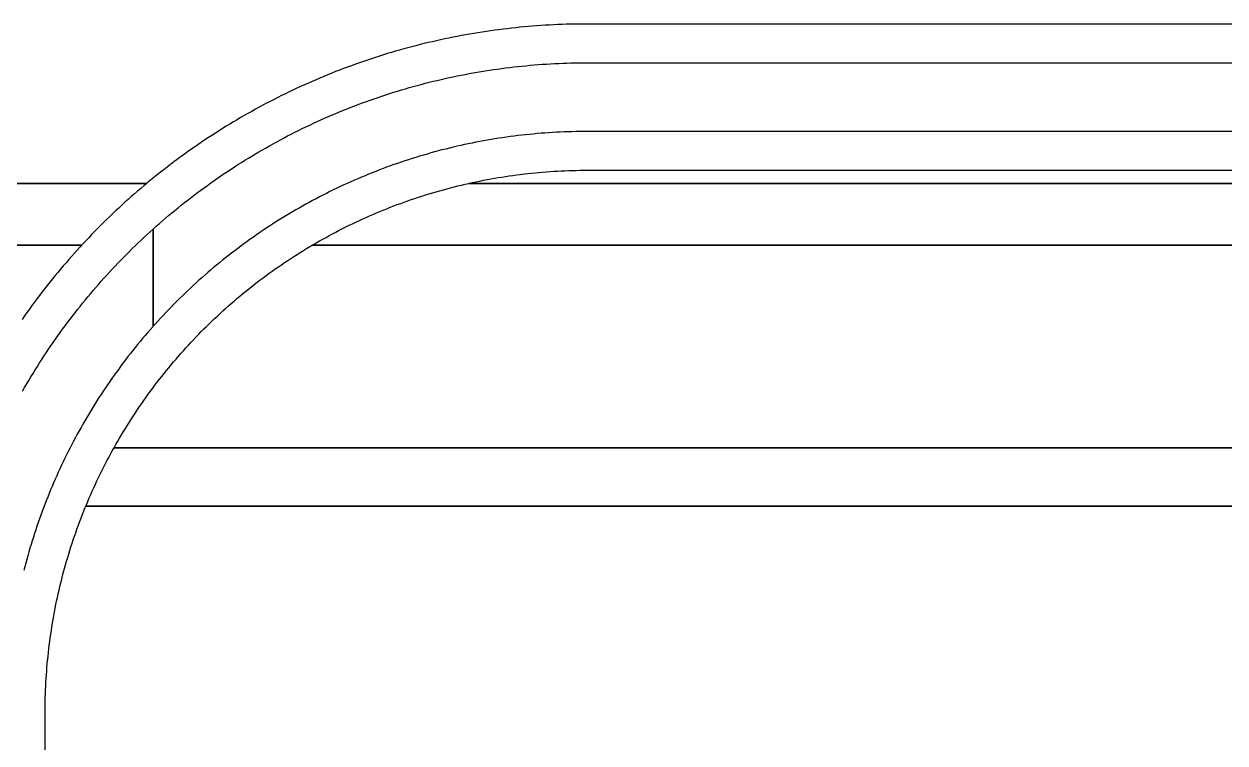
# Model space of a CAD drawing. Extents: x -3500 to 3500, y -3500 to 3500.
# Drawn here: x -1637.4 to -1451.5, y 524.5 to 635.8 of the extents above; entities that cross this region are included whole.
import ezdxf

# ---------------------------------------------------------------- set-up
doc = ezdxf.new("R2010")
doc.units = 0
for name, color, linetype in [('L5D0', 3, 'CONTINUOUS'), ('L5D100', 7, 'CONTINUOUS'), ('L5D11', 2, 'CONTINUOUS')]:
    doc.layers.add(name, color=color, linetype=linetype)

# ---------------------------------------------------------------- blocks, each defined once
blk = doc.blocks.new('ground_main_5')
at = {"layer": 'L5D0'}
for points in [[(-641.459, 635.82), (-1550.2225, 635.82), (-1550.876, 635.818), (-1551.53, 635.812), (-1552.184, 635.802), (-1552.8375, 635.788), (-1553.491, 635.77), (-1554.1445, 635.748), (-1554.798, 635.7215), (-1555.451, 635.6915), (-1556.104, 635.6575), (-1556.7565, 635.6195), (-1557.409, 635.5775), (-1558.0615, 635.5315), (-1558.713, 635.481), (-1559.365, 635.427), (-1560.016, 635.369), (-1560.667, 635.307), (-1561.3175, 635.241), (-1561.9675, 635.1705), (-1562.617, 635.0965), (-1563.266, 635.0185), (-1563.915, 634.9365), (-1564.563, 634.8505), (-1565.2105, 634.7605), (-1565.8575, 634.6665), (-1566.504, 634.5685), (-1567.15, 634.467), (-1567.795, 634.361), (-1568.44, 634.251), (-1569.0835, 634.1375), (-1569.727, 634.02), (-1570.369, 633.898), (-1571.011, 633.7725), (-1571.6515, 633.643), (-1572.292, 633.5095), (-1572.931, 633.372), (-1573.5695, 633.231), (-1574.207, 633.0855), (-1574.8435, 632.9365), (-1575.479, 632.7835), (-1576.114, 632.6265), (-1576.7475, 632.466), (-1577.3805, 632.301), (-1578.012, 632.1325), (-1578.643, 631.96), (-1579.2725, 631.7835), (-1579.901, 631.6035), (-1580.5285, 631.4195), (-1581.1545, 631.2315), (-1581.7795, 631.04), (-1582.4035, 630.8445), (-1583.0265, 630.645), (-1583.6475, 630.442), (-1584.268, 630.235), (-1584.887, 630.024), (-1585.5045, 629.8095), (-1586.1205, 629.591), (-1586.7355, 629.369), (-1587.349, 629.143), (-1587.9615, 628.9135), (-1588.572, 628.68), (-1589.1815, 628.4425), (-1589.789, 628.2015), (-1590.3955, 627.957), (-1591.0005, 627.7085), (-1591.6035, 627.4565), (-1592.2055, 627.201), (-1592.8055, 626.9415), (-1593.404, 626.6785), (-1594.001, 626.4115), (-1594.5965, 626.141), (-1595.19, 625.867), (-1595.782, 625.5895), (-1596.372, 625.308), (-1596.9605, 625.023), (-1597.547, 624.7345), (-1598.132, 624.442), (-1598.715, 624.1465), (-1599.2965, 623.847), (-1599.876, 623.544), (-1600.4535, 623.238), (-1601.029, 622.928), (-1601.603, 622.6145), (-1602.175, 622.297), (-1602.7445, 621.9765), (-1603.3125, 621.6525), (-1603.8785, 621.325), (-1604.4425, 620.994), (-1605.004, 620.66), (-1605.564, 620.322), (-1606.1215, 619.9805), (-1606.6775, 619.636), (-1607.2305, 619.288), (-1607.782, 618.9365), (-1608.331, 618.5815), (-1608.878, 618.2235), (-1609.423, 617.8615), (-1609.9655, 617.497), (-1610.5055, 617.1285), (-1611.0435, 616.757), (-1611.5795, 616.382), (-1612.113, 616.004), (-1612.644, 615.6225), (-1613.1725, 615.238), (-1613.699, 614.85), (-1614.223, 614.459), (-1614.7445, 614.065), (-1615.2635, 613.6675), (-1615.7805, 613.2665), (-1616.2945, 612.863), (-1616.799, 612.4615), (-1616.806, 612.456), (-1617.3155, 612.0455), (-1617.822, 611.6325), (-1618.3265, 611.216), (-1618.4065, 611.149), (-2334.91, 611.149)], [(357.5455, 611.149), (-1568.5735, 611.149), (-1568.009, 611.2735), (-1567.4435, 611.394), (-1566.8775, 611.5105), (-1566.3105, 611.6235), (-1565.7425, 611.7325), (-1565.174, 611.8375), (-1564.605, 611.9385), (-1564.035, 612.0355), (-1563.4645, 612.1285), (-1562.893, 612.218), (-1562.321, 612.303), (-1561.749, 612.3845), (-1561.176, 612.462), (-1560.6025, 612.5355), (-1560.0285, 612.605), (-1559.454, 612.6705), (-1558.879, 612.7325), (-1558.304, 612.79), (-1557.7285, 612.8435), (-1557.1525, 612.8935), (-1556.576, 612.939), (-1555.9995, 612.981), (-1555.4225, 613.0185), (-1554.8455, 613.0525), (-1554.268, 613.0825), (-1553.6905, 613.1085), (-1553.1125, 613.13), (-1552.5345, 613.148), (-1551.9565, 613.162), (-1551.3785, 613.172), (-1550.8005, 613.178), (-1550.2225, 613.18), (-641.459, 613.18)], [(-2334.91, 611.149), (-1618.4065, 611.149), (-1618.828, 610.7965), (-1619.327, 610.374), (-1619.823, 609.9485), (-1620.317, 609.52), (-1620.808, 609.0885), (-1621.2965, 608.654), (-1621.7825, 608.216), (-1622.2655, 607.7755), (-1622.746, 607.332), (-1623.2235, 606.8855), (-1623.6985, 606.4365), (-1624.1705, 605.984), (-1624.64, 605.529), (-1625.1065, 605.071), (-1625.5705, 604.61), (-1626.0315, 604.146), (-1626.4895, 603.6795), (-1626.9445, 603.21), (-1627.397, 602.738), (-1627.846, 602.263), (-1628.2925, 601.7855), (-1628.736, 601.305), (-1629.1765, 600.822), (-1629.6145, 600.336), (-1630.049, 599.8475), (-1630.4805, 599.3565), (-1630.909, 598.863), (-1631.3345, 598.3665), (-1631.757, 597.8675), (-1632.1765, 597.366), (-1632.593, 596.8615), (-1633.006, 596.355), (-1633.4165, 595.8455), (-1633.823, 595.334), (-1634.227, 594.82), (-1634.628, 594.303), (-1635.0255, 593.784), (-1635.4195, 593.2625), (-1635.8105, 592.7385), (-1636.1985, 592.212), (-1636.583, 591.6835), (-1636.9645, 591.1525), (-1637.3425, 590.619), (-1637.7175, 590.083)], [(396.665, 570.2155), (-1623.469, 570.2155), (-1623.185, 570.7195), (-1622.8975, 571.221), (-1622.607, 571.7205), (-1622.3125, 572.2185), (-1622.015, 572.714), (-1621.714, 573.2075), (-1621.4095, 573.699), (-1621.1015, 574.1885), (-1620.7905, 574.6755), (-1620.476, 575.161), (-1620.158, 575.6435), (-1619.8365, 576.1245), (-1619.512, 576.603), (-1619.1845, 577.079), (-1618.8535, 577.553), (-1618.519, 578.025), (-1618.1815, 578.494), (-1617.8405, 578.961), (-1617.4965, 579.426), (-1617.1495, 579.888), (-1616.799, 580.348), (-1616.4455, 580.8055), (-1616.089, 581.2605), (-1615.729, 581.713), (-1615.366, 582.163), (-1615, 582.6105), (-1614.631, 583.0555), (-1614.259, 583.498), (-1613.884, 583.938), (-1613.5055, 584.3755), (-1613.1245, 584.81), (-1612.74, 585.242), (-1612.353, 585.6715), (-1611.963, 586.098), (-1611.57, 586.522), (-1611.174, 586.9435), (-1610.775, 587.362), (-1610.3735, 587.7775), (-1609.969, 588.1905), (-1609.5615, 588.601), (-1609.151, 589.0085), (-1608.738, 589.413), (-1608.3225, 589.8145), (-1607.904, 590.2135), (-1607.4825, 590.6095), (-1607.0585, 591.0025), (-1606.632, 591.3925), (-1606.2025, 591.7795), (-1605.7705, 592.164), (-1605.336, 592.545), (-1604.8985, 592.9235), (-1604.4585, 593.2985), (-1604.016, 593.6705), (-1603.571, 594.0395), (-1603.1235, 594.4055), (-1602.6735, 594.7685), (-1602.221, 595.1285), (-1601.766, 595.485), (-1601.3085, 595.8385), (-1600.8485, 596.189), (-1600.3865, 596.536), (-1599.9215, 596.88), (-1599.4545, 597.221), (-1598.9855, 597.5585), (-1598.5135, 597.893), (-1598.0395, 598.224), (-1597.5635, 598.5515), (-1597.085, 598.876), (-1596.604, 599.1975), (-1596.121, 599.5155), (-1595.636, 599.83), (-1595.149, 600.141), (-1594.6595, 600.449), (-1594.168, 600.7535), (-1593.6745, 601.0545), (-1593.179, 601.352), (-1592.681, 601.6465), (-1592.1815, 601.937), (-1591.68, 602.2245), (-1591.176, 602.5085), (-1590.6705, 602.7885), (-1590.163, 603.0655), (-1589.6535, 603.339), (-1589.1425, 603.609), (-1588.629, 603.8755), (-1588.114, 604.138), (-1587.5975, 604.3975), (-1587.079, 604.653), (-1586.5585, 604.9055), (-1586.0365, 605.154), (-1585.513, 605.399), (-1584.9875, 605.64), (-1584.4605, 605.878), (-1583.932, 606.112), (-1583.4015, 606.3425), (-1582.87, 606.569), (-1582.3365, 606.792), (-1581.8015, 607.0115), (-1581.265, 607.227), (-1580.7275, 607.4395), (-1580.188, 607.6475), (-1579.647, 607.852), (-1579.105, 608.053), (-1578.5615, 608.25), (-1578.0165, 608.4435), (-1577.4705, 608.633), (-1576.923, 608.819), (-1576.3745, 609.001), (-1575.8245, 609.1795), (-1575.273, 609.354), (-1574.721, 609.5245), (-1574.1675, 609.6915), (-1573.6125, 609.8545), (-1573.057, 610.0135), (-1572.5, 610.169), (-1571.942, 610.3205), (-1571.383, 610.4685), (-1570.823, 610.612), (-1570.262, 610.752), (-1569.7, 610.8885), (-1569.1375, 611.0205), (-1568.5735, 611.149), (357.5455, 611.149)], [(-1634.1405, 519.738), (-1634.1405, 529.262), (-1634.1385, 529.84), (-1634.1325, 530.418), (-1634.1225, 530.996), (-1634.1085, 531.574), (-1634.0905, 532.152), (-1634.069, 532.73), (-1634.043, 533.3075), (-1634.013, 533.885), (-1633.979, 534.462), (-1633.9415, 535.039), (-1633.8995, 535.6155), (-1633.854, 536.192), (-1633.804, 536.768), (-1633.7505, 537.3435), (-1633.693, 537.9185), (-1633.631, 538.4935), (-1633.5655, 539.068), (-1633.496, 539.642), (-1633.4225, 540.2155), (-1633.345, 540.7885), (-1633.2635, 541.3605), (-1633.1785, 541.9325), (-1633.089, 542.504), (-1632.996, 543.0745), (-1632.899, 543.6445), (-1632.798, 544.2135), (-1632.693, 544.782), (-1632.584, 545.35), (-1632.471, 545.917), (-1632.3545, 546.483), (-1632.234, 547.0485), (-1632.1095, 547.613), (-1631.981, 548.177), (-1631.8485, 548.7395), (-1631.7125, 549.3015), (-1631.5725, 549.8625), (-1631.429, 550.4225), (-1631.281, 550.9815), (-1631.1295, 551.5395), (-1630.974, 552.0965), (-1630.815, 552.652), (-1630.652, 553.207), (-1630.485, 553.7605), (-1630.314, 554.3125), (-1630.14, 554.864), (-1629.9615, 555.414), (-1629.7795, 555.9625), (-1629.5935, 556.51), (-1629.404, 557.056), (-1629.2105, 557.601), (-1629.0135, 558.1445), (-1628.8125, 558.6865), (-1628.608, 559.2275), (-1628.3995, 559.767), (-1628.1875, 560.3045), (-1627.972, 560.841), (-1627.7525, 561.376), (-1627.5295, 561.9095), (-1627.303, 562.441), (-1627.0725, 562.9715), (-1626.8385, 563.5), (-1626.6005, 564.027), (-1626.3595, 564.5525), (-1626.1145, 565.076), (-1625.866, 565.598), (-1625.6135, 566.1185), (-1625.358, 566.637), (-1625.0985, 567.1535), (-1624.836, 567.6685), (-1624.5695, 568.182), (-1624.2995, 568.693), (-1624.026, 569.2025), (-1623.749, 569.71), (-1623.469, 570.2155), (396.665, 570.2155)]]:
    blk.add_lwpolyline(points, dxfattribs=at)
blk = doc.blocks.new('TOP_main_5_Cheese_100')
at = {"layer": 'L5D100'}
for points in [[(-641.459, 635.82), (-1550.2225, 635.82), (-1550.876, 635.818), (-1551.53, 635.812), (-1552.184, 635.802), (-1552.8375, 635.788), (-1553.491, 635.77), (-1554.1445, 635.748), (-1554.798, 635.7215), (-1555.451, 635.6915), (-1556.104, 635.6575), (-1556.7565, 635.6195), (-1557.409, 635.5775), (-1558.0615, 635.5315), (-1558.713, 635.481), (-1559.365, 635.427), (-1560.016, 635.369), (-1560.667, 635.307), (-1561.3175, 635.241), (-1561.9675, 635.1705), (-1562.617, 635.0965), (-1563.266, 635.0185), (-1563.915, 634.9365), (-1564.563, 634.8505), (-1565.2105, 634.7605), (-1565.8575, 634.6665), (-1566.504, 634.5685), (-1567.15, 634.467), (-1567.795, 634.361), (-1568.44, 634.251), (-1569.0835, 634.1375), (-1569.727, 634.02), (-1570.369, 633.898), (-1571.011, 633.7725), (-1571.6515, 633.643), (-1572.292, 633.5095), (-1572.931, 633.372), (-1573.5695, 633.231), (-1574.207, 633.0855), (-1574.8435, 632.9365), (-1575.479, 632.7835), (-1576.114, 632.6265), (-1576.7475, 632.466), (-1577.3805, 632.301), (-1578.012, 632.1325), (-1578.643, 631.96), (-1579.2725, 631.7835), (-1579.901, 631.6035), (-1580.5285, 631.4195), (-1581.1545, 631.2315), (-1581.7795, 631.04), (-1582.4035, 630.8445), (-1583.0265, 630.645), (-1583.6475, 630.442), (-1584.268, 630.235), (-1584.887, 630.024), (-1585.5045, 629.8095), (-1586.1205, 629.591), (-1586.7355, 629.369), (-1587.349, 629.143), (-1587.9615, 628.9135), (-1588.572, 628.68), (-1589.1815, 628.4425), (-1589.789, 628.2015), (-1590.3955, 627.957), (-1591.0005, 627.7085), (-1591.6035, 627.4565), (-1592.2055, 627.201), (-1592.8055, 626.9415), (-1593.404, 626.6785), (-1594.001, 626.4115), (-1594.5965, 626.141), (-1595.19, 625.867), (-1595.782, 625.5895), (-1596.372, 625.308), (-1596.9605, 625.023), (-1597.547, 624.7345), (-1598.132, 624.442), (-1598.715, 624.1465), (-1599.2965, 623.847), (-1599.876, 623.544), (-1600.4535, 623.238), (-1601.029, 622.928), (-1601.603, 622.6145), (-1602.175, 622.297), (-1602.7445, 621.9765), (-1603.3125, 621.6525), (-1603.8785, 621.325), (-1604.4425, 620.994), (-1605.004, 620.66), (-1605.564, 620.322), (-1606.1215, 619.9805), (-1606.6775, 619.636), (-1607.2305, 619.288), (-1607.782, 618.9365), (-1608.331, 618.5815), (-1608.878, 618.2235), (-1609.423, 617.8615), (-1609.9655, 617.497), (-1610.5055, 617.1285), (-1611.0435, 616.757), (-1611.5795, 616.382), (-1612.113, 616.004), (-1612.644, 615.6225), (-1613.1725, 615.238), (-1613.699, 614.85), (-1614.223, 614.459), (-1614.7445, 614.065), (-1615.2635, 613.6675), (-1615.7805, 613.2665), (-1616.2945, 612.863), (-1616.799, 612.4615), (-1616.806, 612.456), (-1617.3155, 612.0455), (-1617.822, 611.6325), (-1618.3265, 611.216), (-1618.4065, 611.149), (-1618.828, 610.7965), (-1619.327, 610.374), (-1619.823, 609.9485), (-1620.317, 609.52), (-1620.808, 609.0885), (-1621.2965, 608.654), (-1621.7825, 608.216), (-1622.2655, 607.7755), (-1622.746, 607.332), (-1623.2235, 606.8855), (-1623.6985, 606.4365), (-1624.1705, 605.984), (-1624.64, 605.529), (-1625.1065, 605.071), (-1625.5705, 604.61), (-1626.0315, 604.146), (-1626.4895, 603.6795), (-1626.9445, 603.21), (-1627.397, 602.738), (-1627.846, 602.263), (-1628.2925, 601.7855), (-1628.493, 601.5685), (-2334.91, 601.5685)], [(363.6645, 601.5685), (-1592.813, 601.5685), (-1592.681, 601.6465), (-1592.1815, 601.937), (-1591.68, 602.2245), (-1591.176, 602.5085), (-1590.6705, 602.7885), (-1590.163, 603.0655), (-1589.6535, 603.339), (-1589.1425, 603.609), (-1588.629, 603.8755), (-1588.114, 604.138), (-1587.5975, 604.3975), (-1587.079, 604.653), (-1586.5585, 604.9055), (-1586.0365, 605.154), (-1585.513, 605.399), (-1584.9875, 605.64), (-1584.4605, 605.878), (-1583.932, 606.112), (-1583.4015, 606.3425), (-1582.87, 606.569), (-1582.3365, 606.792), (-1581.8015, 607.0115), (-1581.265, 607.227), (-1580.7275, 607.4395), (-1580.188, 607.6475), (-1579.647, 607.852), (-1579.105, 608.053), (-1578.5615, 608.25), (-1578.0165, 608.4435), (-1577.4705, 608.633), (-1576.923, 608.819), (-1576.3745, 609.001), (-1575.8245, 609.1795), (-1575.273, 609.354), (-1574.721, 609.5245), (-1574.1675, 609.6915), (-1573.6125, 609.8545), (-1573.057, 610.0135), (-1572.5, 610.169), (-1571.942, 610.3205), (-1571.383, 610.4685), (-1570.823, 610.612), (-1570.262, 610.752), (-1569.7, 610.8885), (-1569.1375, 611.0205), (-1568.5735, 611.149), (-1568.009, 611.2735), (-1567.4435, 611.394), (-1566.8775, 611.5105), (-1566.3105, 611.6235), (-1565.7425, 611.7325), (-1565.174, 611.8375), (-1564.605, 611.9385), (-1564.035, 612.0355), (-1563.4645, 612.1285), (-1562.893, 612.218), (-1562.321, 612.303), (-1561.749, 612.3845), (-1561.176, 612.462), (-1560.6025, 612.5355), (-1560.0285, 612.605), (-1559.454, 612.6705), (-1558.879, 612.7325), (-1558.304, 612.79), (-1557.7285, 612.8435), (-1557.1525, 612.8935), (-1556.576, 612.939), (-1555.9995, 612.981), (-1555.4225, 613.0185), (-1554.8455, 613.0525), (-1554.268, 613.0825), (-1553.6905, 613.1085), (-1553.1125, 613.13), (-1552.5345, 613.148), (-1551.9565, 613.162), (-1551.3785, 613.172), (-1550.8005, 613.178), (-1550.2225, 613.18), (-641.459, 613.18)], [(-2334.91, 601.5685), (-1628.493, 601.5685), (-1628.736, 601.305), (-1629.1765, 600.822), (-1629.6145, 600.336), (-1630.049, 599.8475), (-1630.4805, 599.3565), (-1630.909, 598.863), (-1631.3345, 598.3665), (-1631.757, 597.8675), (-1632.1765, 597.366), (-1632.593, 596.8615), (-1633.006, 596.355), (-1633.4165, 595.8455), (-1633.823, 595.334), (-1634.227, 594.82), (-1634.628, 594.303), (-1635.0255, 593.784), (-1635.4195, 593.2625), (-1635.8105, 592.7385), (-1636.1985, 592.212), (-1636.583, 591.6835), (-1636.9645, 591.1525), (-1637.3425, 590.619), (-1637.7175, 590.083)], [(-262.5, 561.1435), (-1627.848, 561.1435), (-1627.7525, 561.376), (-1627.5295, 561.9095), (-1627.303, 562.441), (-1627.0725, 562.9715), (-1626.8385, 563.5), (-1626.6005, 564.027), (-1626.3595, 564.5525), (-1626.1145, 565.076), (-1625.866, 565.598), (-1625.6135, 566.1185), (-1625.358, 566.637), (-1625.0985, 567.1535), (-1624.836, 567.6685), (-1624.5695, 568.182), (-1624.2995, 568.693), (-1624.026, 569.2025), (-1623.749, 569.71), (-1623.469, 570.2155), (-1623.185, 570.7195), (-1622.8975, 571.221), (-1622.607, 571.7205), (-1622.3125, 572.2185), (-1622.015, 572.714), (-1621.714, 573.2075), (-1621.4095, 573.699), (-1621.1015, 574.1885), (-1620.7905, 574.6755), (-1620.476, 575.161), (-1620.158, 575.6435), (-1619.8365, 576.1245), (-1619.512, 576.603), (-1619.1845, 577.079), (-1618.8535, 577.553), (-1618.519, 578.025), (-1618.1815, 578.494), (-1617.8405, 578.961), (-1617.4965, 579.426), (-1617.1495, 579.888), (-1616.799, 580.348), (-1616.4455, 580.8055), (-1616.089, 581.2605), (-1615.729, 581.713), (-1615.366, 582.163), (-1615, 582.6105), (-1614.631, 583.0555), (-1614.259, 583.498), (-1613.884, 583.938), (-1613.5055, 584.3755), (-1613.1245, 584.81), (-1612.74, 585.242), (-1612.353, 585.6715), (-1611.963, 586.098), (-1611.57, 586.522), (-1611.174, 586.9435), (-1610.775, 587.362), (-1610.3735, 587.7775), (-1609.969, 588.1905), (-1609.5615, 588.601), (-1609.151, 589.0085), (-1608.738, 589.413), (-1608.3225, 589.8145), (-1607.904, 590.2135), (-1607.4825, 590.6095), (-1607.0585, 591.0025), (-1606.632, 591.3925), (-1606.2025, 591.7795), (-1605.7705, 592.164), (-1605.336, 592.545), (-1604.8985, 592.9235), (-1604.4585, 593.2985), (-1604.016, 593.6705), (-1603.571, 594.0395), (-1603.1235, 594.4055), (-1602.6735, 594.7685), (-1602.221, 595.1285), (-1601.766, 595.485), (-1601.3085, 595.8385), (-1600.8485, 596.189), (-1600.3865, 596.536), (-1599.9215, 596.88), (-1599.4545, 597.221), (-1598.9855, 597.5585), (-1598.5135, 597.893), (-1598.0395, 598.224), (-1597.5635, 598.5515), (-1597.085, 598.876), (-1596.604, 599.1975), (-1596.121, 599.5155), (-1595.636, 599.83), (-1595.149, 600.141), (-1594.6595, 600.449), (-1594.168, 600.7535), (-1593.6745, 601.0545), (-1593.179, 601.352), (-1592.813, 601.5685), (363.6645, 601.5685)], [(-1634.1405, 519.738), (-1634.1405, 529.262), (-1634.1385, 529.84), (-1634.1325, 530.418), (-1634.1225, 530.996), (-1634.1085, 531.574), (-1634.0905, 532.152), (-1634.069, 532.73), (-1634.043, 533.3075), (-1634.013, 533.885), (-1633.979, 534.462), (-1633.9415, 535.039), (-1633.8995, 535.6155), (-1633.854, 536.192), (-1633.804, 536.768), (-1633.7505, 537.3435), (-1633.735, 537.5), (-1633.693, 537.9185), (-1633.631, 538.4935), (-1633.5655, 539.068), (-1633.496, 539.642), (-1633.4225, 540.2155), (-1633.345, 540.7885), (-1633.2635, 541.3605), (-1633.1785, 541.9325), (-1633.089, 542.504), (-1632.996, 543.0745), (-1632.899, 543.6445), (-1632.798, 544.2135), (-1632.693, 544.782), (-1632.584, 545.35), (-1632.471, 545.917), (-1632.3545, 546.483), (-1632.234, 547.0485), (-1632.1095, 547.613), (-1631.981, 548.177), (-1631.8485, 548.7395), (-1631.7125, 549.3015), (-1631.5725, 549.8625), (-1631.429, 550.4225), (-1631.281, 550.9815), (-1631.1295, 551.5395), (-1630.974, 552.0965), (-1630.815, 552.652), (-1630.652, 553.207), (-1630.485, 553.7605), (-1630.314, 554.3125), (-1630.14, 554.864), (-1629.9615, 555.414), (-1629.7795, 555.9625), (-1629.5935, 556.51), (-1629.404, 557.056), (-1629.2105, 557.601), (-1629.0135, 558.1445), (-1628.8125, 558.6865), (-1628.608, 559.2275), (-1628.3995, 559.767), (-1628.1875, 560.3045), (-1627.972, 560.841), (-1627.848, 561.1435), (-262.5, 561.1435)]]:
    blk.add_lwpolyline(points, dxfattribs=at)
blk = doc.blocks.new('TOP_main_5')
at = {"layer": 'L5D11'}
for points in [[(-792.5135, 619.18), (-1550.2225, 619.18), (-1550.821, 619.178), (-1551.4195, 619.172), (-1552.0175, 619.162), (-1552.616, 619.148), (-1553.2145, 619.13), (-1553.8125, 619.1085), (-1554.4105, 619.0825), (-1555.008, 619.0525), (-1555.6055, 619.0185), (-1556.203, 618.981), (-1556.8, 618.939), (-1557.3965, 618.8935), (-1557.993, 618.8435), (-1558.589, 618.79), (-1559.185, 618.732), (-1559.78, 618.6705), (-1560.375, 618.605), (-1560.9695, 618.5355), (-1561.5635, 618.462), (-1562.157, 618.3845), (-1562.7495, 618.303), (-1563.342, 618.2175), (-1563.934, 618.1285), (-1564.525, 618.035), (-1565.1155, 617.938), (-1565.7055, 617.837), (-1566.2945, 617.732), (-1566.883, 617.623), (-1567.471, 617.51), (-1568.058, 617.3935), (-1568.644, 617.2725), (-1569.2295, 617.148), (-1569.814, 617.0195), (-1570.3975, 616.8875), (-1570.9805, 616.751), (-1571.5625, 616.611), (-1572.1435, 616.467), (-1572.723, 616.319), (-1573.302, 616.1675), (-1573.88, 616.012), (-1574.457, 615.8525), (-1575.0325, 615.6895), (-1575.6075, 615.5225), (-1576.181, 615.3515), (-1576.7535, 615.177), (-1577.3245, 614.9985), (-1577.8945, 614.816), (-1578.4635, 614.63), (-1579.031, 614.44), (-1579.5975, 614.2465), (-1580.1625, 614.049), (-1580.726, 613.848), (-1581.2885, 613.643), (-1581.8495, 613.4345), (-1582.409, 613.222), (-1582.967, 613.006), (-1583.5235, 612.786), (-1584.079, 612.5625), (-1584.6325, 612.3355), (-1585.1845, 612.1045), (-1585.7355, 611.87), (-1586.2845, 611.632), (-1586.832, 611.39), (-1587.3775, 611.1445), (-1587.922, 610.8955), (-1588.4645, 610.6425), (-1589.005, 610.3865), (-1589.544, 610.1265), (-1590.0815, 609.863), (-1590.617, 609.5955), (-1591.151, 609.325), (-1591.683, 609.051), (-1592.213, 608.773), (-1592.7415, 608.492), (-1593.268, 608.207), (-1593.7925, 607.919), (-1594.315, 607.627), (-1594.8355, 607.332), (-1595.354, 607.0335), (-1595.8705, 606.731), (-1596.3855, 606.4255), (-1596.898, 606.1165), (-1597.4085, 605.8045), (-1597.917, 605.4885), (-1598.423, 605.1695), (-1598.9275, 604.847), (-1599.4295, 604.521), (-1599.929, 604.192), (-1600.4265, 603.8595), (-1600.922, 603.5235), (-1601.4155, 603.1845), (-1601.906, 602.842), (-1602.395, 602.4965), (-1602.881, 602.1475), (-1603.365, 601.7955), (-1603.8465, 601.44), (-1604.326, 601.0815), (-1604.8025, 600.72), (-1605.277, 600.355), (-1605.749, 599.987), (-1606.2185, 599.616), (-1606.6855, 599.2415), (-1607.15, 598.8645), (-1607.612, 598.484), (-1608.0715, 598.1005), (-1608.5285, 597.714), (-1608.983, 597.324), (-1609.4345, 596.9315), (-1609.8835, 596.536), (-1610.33, 596.1375), (-1610.774, 595.736), (-1611.215, 595.3315), (-1611.6535, 594.924), (-1612.089, 594.5135), (-1612.522, 594.1005), (-1612.952, 593.6845), (-1613.3795, 593.2655), (-1613.804, 592.8435), (-1614.226, 592.419), (-1614.645, 591.9915), (-1615.061, 591.5615), (-1615.474, 591.1285), (-1615.8845, 590.693), (-1616.292, 590.2545), (-1616.6965, 589.8135), (-1617.098, 589.3695), (-1617.4145, 589.015), (-1617.4145, 604.076), (-1616.9415, 604.4985), (-1616.4655, 604.9175), (-1615.9865, 605.334), (-1615.5055, 605.7475), (-1615.0215, 606.158), (-1614.5355, 606.565), (-1614.0465, 606.969), (-1613.555, 607.3705), (-1613.061, 607.7685), (-1612.5645, 608.163), (-1612.0655, 608.555), (-1611.564, 608.9435), (-1611.06, 609.3285), (-1610.554, 609.711), (-1610.045, 610.09), (-1609.534, 610.4655), (-1609.0205, 610.8385), (-1608.505, 611.2075), (-1607.9865, 611.5735), (-1607.4665, 611.9365), (-1606.9435, 612.296), (-1606.4185, 612.652), (-1605.8915, 613.005), (-1605.362, 613.3545), (-1604.8305, 613.7005), (-1604.297, 614.0435), (-1603.761, 614.383), (-1603.223, 614.719), (-1602.6825, 615.0515), (-1602.1405, 615.3805), (-1601.596, 615.7065), (-1601.05, 616.029), (-1600.5015, 616.348), (-1599.951, 616.663), (-1599.3985, 616.975), (-1598.8445, 617.2835), (-1598.288, 617.5885), (-1597.73, 617.89), (-1597.17, 618.188), (-1596.608, 618.4825), (-1596.0445, 618.7735), (-1595.4785, 619.0605), (-1594.9115, 619.3445), (-1594.342, 619.6245), (-1593.771, 619.901), (-1593.1985, 620.174), (-1592.624, 620.443), (-1592.048, 620.709), (-1591.4705, 620.971), (-1590.891, 621.229), (-1590.31, 621.484), (-1589.7275, 621.735), (-1589.1435, 621.9825), (-1588.5575, 622.226), (-1587.9705, 622.466), (-1587.382, 622.7025), (-1586.7915, 622.935), (-1586.2, 623.1635), (-1585.607, 623.389), (-1585.0125, 623.61), (-1584.4165, 623.8275), (-1583.8195, 624.0415), (-1583.2205, 624.2515), (-1582.621, 624.458), (-1582.0195, 624.6605), (-1581.417, 624.859), (-1580.8135, 625.054), (-1580.2085, 625.245), (-1579.6025, 625.4325), (-1578.995, 625.6155), (-1578.387, 625.7955), (-1577.7775, 625.971), (-1577.1665, 626.143), (-1576.555, 626.311), (-1575.942, 626.475), (-1575.3285, 626.6355), (-1574.7135, 626.792), (-1574.098, 626.9445), (-1573.4815, 627.093), (-1572.8635, 627.238), (-1572.245, 627.379), (-1571.6255, 627.516), (-1571.0055, 627.649), (-1570.3845, 627.778), (-1569.7625, 627.903), (-1569.14, 628.0245), (-1568.5165, 628.142), (-1567.8925, 628.2555), (-1567.2675, 628.365), (-1566.642, 628.4705), (-1566.016, 628.572), (-1565.389, 628.6695), (-1564.7615, 628.7635), (-1564.1335, 628.853), (-1563.505, 628.939), (-1562.876, 629.0205), (-1562.2465, 629.0985), (-1561.6165, 629.1725), (-1560.986, 629.2425), (-1560.355, 629.308), (-1559.7235, 629.37), (-1559.092, 629.428), (-1558.46, 629.482), (-1557.8275, 629.532), (-1557.195, 629.578), (-1556.562, 629.62), (-1555.9285, 629.658), (-1555.295, 629.692), (-1554.6615, 629.722), (-1554.0275, 629.748), (-1553.3935, 629.77), (-1552.7595, 629.788), (-1552.1255, 629.802), (-1551.491, 629.812), (-1550.8565, 629.818), (-1550.2225, 629.82), (-792.5135, 629.82)], [(-1637.6235, 578.9905), (-1637.3085, 579.541), (-1636.9895, 580.0895), (-1636.667, 580.6355), (-1636.341, 581.18), (-1636.012, 581.722), (-1635.6795, 582.2625), (-1635.343, 582.8005), (-1635.004, 583.3365), (-1634.661, 583.87), (-1634.315, 584.4015), (-1633.9655, 584.931), (-1633.6125, 585.458), (-1633.2565, 585.983), (-1632.897, 586.506), (-1632.534, 587.026), (-1632.168, 587.5445), (-1631.7985, 588.06), (-1631.426, 588.5735), (-1631.0505, 589.0845), (-1630.6715, 589.5935), (-1630.289, 590.0995), (-1629.904, 590.6035), (-1629.5155, 591.105), (-1629.1235, 591.604), (-1628.7285, 592.1005), (-1628.331, 592.5945), (-1627.9295, 593.086), (-1627.5255, 593.575), (-1627.1185, 594.061), (-1626.708, 594.545), (-1626.2945, 595.026), (-1625.878, 595.505), (-1625.459, 595.981), (-1625.0365, 596.454), (-1624.611, 596.9245), (-1624.183, 597.3925), (-1623.7515, 597.858), (-1623.3175, 598.3205), (-1622.88, 598.78), (-1622.44, 599.237), (-1621.9975, 599.691), (-1621.5515, 600.1425), (-1621.103, 600.591), (-1620.6515, 601.037), (-1620.1975, 601.4795), (-1619.7405, 601.9195), (-1619.281, 602.357), (-1618.8185, 602.791), (-1618.353, 603.2225), (-1617.885, 603.6505), (-1617.4145, 604.076), (-1617.4145, 589.015), (-1617.4965, 588.923), (-1617.892, 588.474), (-1618.2845, 588.0225), (-1618.6745, 587.568), (-1619.061, 587.111), (-1619.4445, 586.6515), (-1619.825, 586.1895), (-1620.202, 585.725), (-1620.5765, 585.258), (-1620.9475, 584.7885), (-1621.3155, 584.3165), (-1621.6805, 583.842), (-1622.042, 583.3655), (-1622.4005, 582.886), (-1622.756, 582.4045), (-1623.108, 581.9205), (-1623.457, 581.4345), (-1623.8025, 580.9455), (-1624.145, 580.455), (-1624.484, 579.9615), (-1624.82, 579.4665), (-1625.1525, 578.9685), (-1625.4815, 578.469), (-1625.8075, 577.967), (-1626.13, 577.4625), (-1626.449, 576.9565), (-1626.765, 576.448), (-1627.077, 575.9375), (-1627.386, 575.425), (-1627.6915, 574.91), (-1627.994, 574.3935), (-1628.2925, 573.875), (-1628.5875, 573.3545), (-1628.8795, 572.832), (-1629.1675, 572.3075), (-1629.4525, 571.781), (-1629.7335, 571.2525), (-1630.0115, 570.7225), (-1630.2855, 570.1905), (-1630.556, 569.6565), (-1630.8235, 569.121), (-1631.087, 568.5835), (-1631.347, 568.0445), (-1631.603, 567.504), (-1631.856, 566.9615), (-1632.105, 566.417), (-1632.3505, 565.8715), (-1632.5925, 565.324), (-1632.8305, 564.775), (-1633.065, 564.224), (-1633.296, 563.672), (-1633.523, 563.1185), (-1633.7465, 562.563), (-1633.9665, 562.0065), (-1634.1825, 561.4485), (-1634.395, 560.889), (-1634.6035, 560.328), (-1634.8085, 559.7655), (-1635.0095, 559.202), (-1635.207, 558.637), (-1635.4005, 558.0705), (-1635.5905, 557.503), (-1635.7765, 556.9345), (-1635.959, 556.364), (-1636.1375, 555.793), (-1636.312, 555.2205), (-1636.483, 554.647), (-1636.65, 554.0725), (-1636.813, 553.4965), (-1636.9725, 552.9195), (-1637.128, 552.3415), (-1637.2795, 551.7625), (-1637.4275, 551.183)]]:
    blk.add_lwpolyline(points, dxfattribs=at)
for name in ['ground_main_5', 'TOP_main_5_Cheese_100']:
    blk.add_blockref(name, (0, 0))
blk = doc.blocks.new('TOP_main')
blk.add_blockref('TOP_main_5', (0, 0))

msp = doc.modelspace()

# ---------------------------------------------------------------- block references
msp.add_blockref('TOP_main', (0, 0))

doc.saveas('drawing.dxf')
